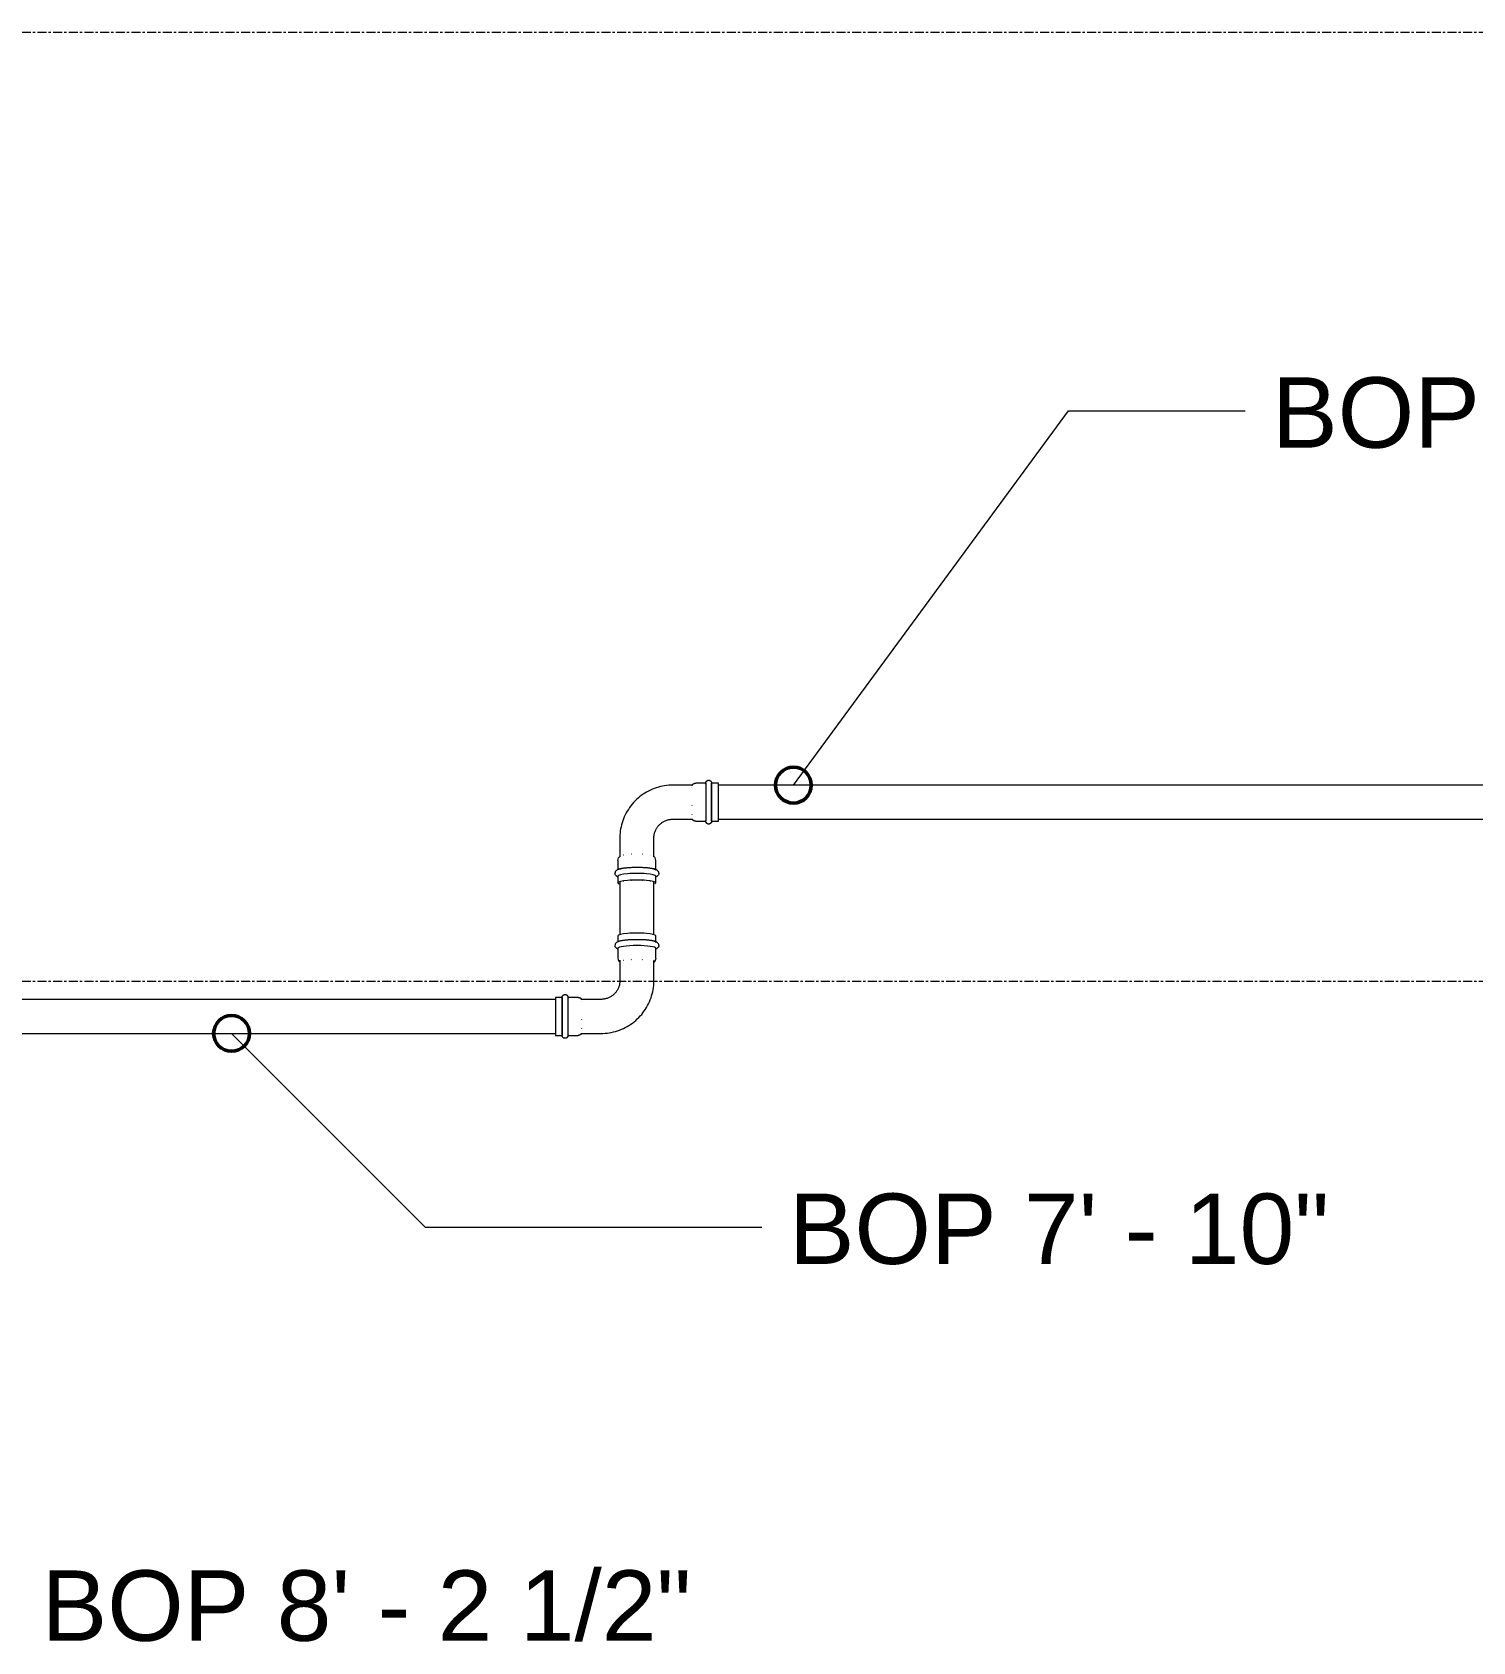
# Model space of a CAD drawing. Header units: inches. Extents: x -3679 to 241, y -496 to 1784.
# Drawn here: x -178.9 to -98.5, y 650.1 to 740 of the extents above; entities that cross this region are included whole.
import ezdxf

# ---------------------------------------------------------------- set-up
doc = ezdxf.new("R2010")
doc.units = ezdxf.units.IN
doc.header["$MEASUREMENT"] = 0
doc.linetypes.add('Grid Line', pattern=[0.875, 0.5, -0.125, 0.125, -0.125])
for name, color, linetype, lineweight in [('G-ANNO-DIMS', 251, 'Continuous', 9), ('P-PIPE', 1, 'Continuous', 9), ('S-GRID', 8, 'Continuous', 9)]:
    doc.layers.add(name, color=color, linetype=linetype, lineweight=lineweight)
doc.styles.add('Arial', font='arial.ttf', dxfattribs={"height": 3.934132})

# ---------------------------------------------------------------- blocks, each defined once
blk = doc.blocks.new('Victaulic-VicPress316-Elbow 90-45deg Style P568_P571 - Standard-V33-SECOND LEVEL')
at = {"layer": 'P-PIPE'}
for p, q in [((-142.038, 697.95), (-143.147, 697.95)), ((-142.091, 697.94), (-142.091, 697.95)), ((-142.091, 697.841), (-142.091, 697.829)), ((-141.317, 698.059), (-141.873, 698.059)), ((-141.317, 698.048), (-141.317, 695.952)), ((-140.612, 698.059), (-140.988, 698.059)), ((-140.988, 698.048), (-140.988, 695.952)), ((-140.612, 695.952), (-140.612, 698.048)), ((-142.091, 696.84), (-142.091, 696.821)), ((-143.147, 696.05), (-142.038, 696.05)), ((-142.091, 696.338), (-142.091, 696.32)), ((-142.091, 696.06), (-142.091, 696.05)), ((-141.873, 695.941), (-141.317, 695.941)), ((-140.988, 695.941), (-140.612, 695.941)), ((-140.612, 695.941), (-140.612, 695.952)), ((-146.112, 695.006), (-146.112, 693.946)), ((-144.212, 693.939), (-144.212, 695.006)), ((-146.221, 693.746), (-146.221, 693.218)), ((-144.103, 693.195), (-144.103, 693.746)), ((-146.221, 692.869), (-146.221, 692.498)), ((-144.103, 692.498), (-144.103, 692.869))]:
    blk.add_line(p, q, dxfattribs=at)
at = {"layer": 'P-PIPE', "flags": 128}
for points in [[(-143.147, 697.95), (-143.265, 697.948), (-143.383, 697.941), (-143.501, 697.929), (-143.618, 697.913), (-143.734, 697.892), (-143.85, 697.866), (-143.964, 697.836), (-144.077, 697.801), (-144.188, 697.762), (-144.298, 697.719), (-144.406, 697.671), (-144.513, 697.619), (-144.617, 697.563), (-144.718, 697.503), (-144.817, 697.438), (-144.914, 697.37), (-145.008, 697.298), (-145.098, 697.223), (-145.186, 697.143), (-145.271, 697.061), (-145.352, 696.975), (-145.429, 696.886), (-145.503, 696.793), (-145.573, 696.698), (-145.64, 696.6), (-145.702, 696.5), (-145.76, 696.397), (-145.814, 696.292), (-145.864, 696.185), (-145.909, 696.076), (-145.95, 695.965), (-145.987, 695.853), (-146.019, 695.739), (-146.046, 695.624), (-146.069, 695.508), (-146.087, 695.391), (-146.1, 695.274), (-146.108, 695.156), (-146.112, 695.038), (-146.112, 695.006)], [(-142.091, 697.95), (-142.084, 697.959), (-142.077, 697.967), (-142.07, 697.975), (-142.062, 697.983), (-142.054, 697.99), (-142.046, 697.997), (-142.037, 698.004), (-142.029, 698.01), (-142.02, 698.016), (-142.01, 698.022), (-142.001, 698.027), (-141.991, 698.032), (-141.981, 698.037), (-141.971, 698.041), (-141.961, 698.045), (-141.95, 698.048), (-141.94, 698.051), (-141.929, 698.053), (-141.919, 698.055), (-141.908, 698.057), (-141.897, 698.058), (-141.886, 698.059), (-141.875, 698.059), (-141.873, 698.059)], [(-141.317, 698.059), (-141.317, 698.066), (-141.316, 698.072), (-141.315, 698.079), (-141.315, 698.085), (-141.313, 698.092), (-141.312, 698.098), (-141.31, 698.104), (-141.308, 698.111), (-141.306, 698.117), (-141.304, 698.123), (-141.301, 698.129), (-141.298, 698.135), (-141.295, 698.141), (-141.292, 698.146), (-141.288, 698.152), (-141.284, 698.157), (-141.28, 698.162), (-141.276, 698.167), (-141.271, 698.172), (-141.267, 698.177), (-141.262, 698.181), (-141.257, 698.186), (-141.252, 698.19), (-141.246, 698.194), (-141.241, 698.197), (-141.235, 698.201), (-141.23, 698.204), (-141.224, 698.207), (-141.218, 698.21), (-141.212, 698.212), (-141.206, 698.215), (-141.199, 698.217), (-141.193, 698.218), (-141.187, 698.22), (-141.18, 698.221), (-141.174, 698.222), (-141.167, 698.223), (-141.161, 698.223), (-141.154, 698.223), (-141.147, 698.223), (-141.141, 698.223), (-141.134, 698.223), (-141.128, 698.222), (-141.121, 698.221), (-141.115, 698.219), (-141.108, 698.218), (-141.102, 698.216), (-141.096, 698.214), (-141.09, 698.211), (-141.084, 698.209), (-141.078, 698.206), (-141.072, 698.203), (-141.066, 698.199), (-141.061, 698.196), (-141.055, 698.192), (-141.05, 698.188), (-141.045, 698.184), (-141.04, 698.179), (-141.035, 698.175), (-141.031, 698.17), (-141.027, 698.165), (-141.022, 698.16), (-141.018, 698.155), (-141.015, 698.149), (-141.011, 698.144), (-141.008, 698.138), (-141.005, 698.132), (-141.002, 698.126), (-140.999, 698.12), (-140.997, 698.114), (-140.995, 698.108), (-140.993, 698.102), (-140.992, 698.095), (-140.99, 698.089), (-140.989, 698.082), (-140.989, 698.076), (-140.988, 698.069), (-140.988, 698.063), (-140.988, 698.059)], [(-141.317, 698.048), (-141.317, 698.053), (-141.317, 698.057), (-141.317, 698.059), (-141.317, 698.059)], [(-141.317, 698.059), (-141.317, 698.058), (-141.317, 698.056), (-141.317, 698.051), (-141.317, 698.045), (-141.317, 698.038), (-141.317, 698.029), (-141.317, 698.018), (-141.317, 698.005), (-141.317, 697.991), (-141.317, 697.975), (-141.317, 697.958), (-141.317, 697.939), (-141.317, 697.919), (-141.317, 697.897), (-141.317, 697.874), (-141.317, 697.849), (-141.317, 697.823), (-141.317, 697.796), (-141.317, 697.768), (-141.317, 697.738), (-141.317, 697.707), (-141.317, 697.675), (-141.317, 697.642), (-141.317, 697.607), (-141.317, 697.572), (-141.317, 697.536), (-141.317, 697.499), (-141.317, 697.461), (-141.317, 697.423), (-141.317, 697.384), (-141.317, 697.344), (-141.317, 697.304), (-141.317, 697.263), (-141.317, 697.222), (-141.317, 697.18), (-141.317, 697.138), (-141.317, 697.096), (-141.317, 697.054), (-141.317, 697.011), (-141.317, 696.969), (-141.317, 696.927), (-141.317, 696.885), (-141.317, 696.843), (-141.317, 696.801), (-141.317, 696.759), (-141.317, 696.718), (-141.317, 696.678), (-141.317, 696.638), (-141.317, 696.598), (-141.317, 696.559), (-141.317, 696.521), (-141.317, 696.484), (-141.317, 696.447), (-141.317, 696.412), (-141.317, 696.377), (-141.317, 696.343), (-141.317, 696.31), (-141.317, 696.279), (-141.317, 696.248), (-141.317, 696.219), (-141.317, 696.191), (-141.317, 696.164), (-141.317, 696.139), (-141.317, 696.115), (-141.317, 696.093), (-141.317, 696.071), (-141.317, 696.052), (-141.317, 696.034), (-141.317, 696.017), (-141.317, 696.002), (-141.317, 695.989), (-141.317, 695.977), (-141.317, 695.967), (-141.317, 695.958), (-141.317, 695.952)], [(-141.317, 698.011), (-141.317, 698.023), (-141.317, 698.033), (-141.317, 698.042), (-141.317, 698.048)], [(-140.988, 695.952), (-140.988, 695.959), (-140.988, 695.968), (-140.988, 695.978), (-140.988, 695.99), (-140.988, 696.003), (-140.988, 696.019), (-140.988, 696.035), (-140.988, 696.053), (-140.988, 696.073), (-140.988, 696.094), (-140.988, 696.117), (-140.988, 696.141), (-140.988, 696.167), (-140.988, 696.193), (-140.988, 696.222), (-140.988, 696.251), (-140.988, 696.281), (-140.988, 696.313), (-140.988, 696.346), (-140.988, 696.38), (-140.988, 696.414), (-140.988, 696.45), (-140.988, 696.487), (-140.988, 696.524), (-140.988, 696.563), (-140.988, 696.601), (-140.988, 696.641), (-140.988, 696.681), (-140.988, 696.722), (-140.988, 696.763), (-140.988, 696.804), (-140.988, 696.846), (-140.988, 696.888), (-140.988, 696.93), (-140.988, 696.973), (-140.988, 697.015), (-140.988, 697.057), (-140.988, 697.1), (-140.988, 697.142), (-140.988, 697.184), (-140.988, 697.225), (-140.988, 697.266), (-140.988, 697.307), (-140.988, 697.347), (-140.988, 697.387), (-140.988, 697.426), (-140.988, 697.465), (-140.988, 697.502), (-140.988, 697.539), (-140.988, 697.575), (-140.988, 697.61), (-140.988, 697.644), (-140.988, 697.677), (-140.988, 697.71), (-140.988, 697.74), (-140.988, 697.77), (-140.988, 697.799), (-140.988, 697.826), (-140.988, 697.852), (-140.988, 697.876), (-140.988, 697.899), (-140.988, 697.921), (-140.988, 697.941), (-140.988, 697.96), (-140.988, 697.977), (-140.988, 697.992), (-140.988, 698.006), (-140.988, 698.019), (-140.988, 698.029), (-140.988, 698.039), (-140.988, 698.046), (-140.988, 698.052), (-140.988, 698.056), (-140.988, 698.058), (-140.988, 698.059)], [(-140.988, 698.059), (-140.988, 698.058), (-140.988, 698.056), (-140.988, 698.051), (-140.988, 698.048)], [(-140.988, 698.048), (-140.988, 698.041), (-140.988, 698.032), (-140.988, 698.022), (-140.988, 698.01)], [(-144.212, 695.006), (-144.211, 695.047), (-144.209, 695.089), (-144.205, 695.13), (-144.199, 695.171), (-144.191, 695.211), (-144.182, 695.252), (-144.171, 695.292), (-144.159, 695.331), (-144.145, 695.371), (-144.129, 695.409), (-144.112, 695.447), (-144.094, 695.484), (-144.074, 695.521), (-144.052, 695.557), (-144.029, 695.592), (-144.004, 695.626), (-143.978, 695.659), (-143.951, 695.691), (-143.922, 695.722), (-143.893, 695.751), (-143.862, 695.78), (-143.829, 695.808), (-143.796, 695.834), (-143.762, 695.859), (-143.726, 695.882), (-143.69, 695.904), (-143.653, 695.925), (-143.615, 695.944), (-143.576, 695.962), (-143.536, 695.978), (-143.496, 695.992), (-143.455, 696.005), (-143.414, 696.017), (-143.372, 696.026), (-143.33, 696.035), (-143.287, 696.041), (-143.244, 696.046), (-143.201, 696.049), (-143.159, 696.05), (-143.147, 696.05)], [(-141.873, 695.941), (-141.884, 695.941), (-141.895, 695.942), (-141.906, 695.943), (-141.917, 695.944), (-141.927, 695.946), (-141.938, 695.949), (-141.948, 695.952), (-141.959, 695.955), (-141.969, 695.958), (-141.979, 695.963), (-141.989, 695.967), (-141.999, 695.972), (-142.009, 695.977), (-142.018, 695.983), (-142.027, 695.989), (-142.036, 695.995), (-142.045, 696.002), (-142.053, 696.009), (-142.061, 696.016), (-142.069, 696.024), (-142.076, 696.032), (-142.083, 696.04), (-142.09, 696.048), (-142.091, 696.05)], [(-141.317, 695.941), (-141.317, 695.942), (-141.317, 695.944), (-141.317, 695.949), (-141.317, 695.955), (-141.317, 695.962), (-141.317, 695.971)], [(-141.317, 695.952), (-141.317, 695.947), (-141.317, 695.943), (-141.317, 695.941), (-141.317, 695.941)], [(-140.988, 695.941), (-140.988, 695.934), (-140.988, 695.928), (-140.989, 695.921), (-140.99, 695.915), (-140.991, 695.908), (-140.992, 695.902), (-140.994, 695.896), (-140.996, 695.889), (-140.998, 695.883), (-141.001, 695.877), (-141.003, 695.871), (-141.006, 695.865), (-141.009, 695.859), (-141.013, 695.854), (-141.016, 695.848), (-141.02, 695.843), (-141.024, 695.838), (-141.028, 695.833), (-141.033, 695.828), (-141.038, 695.823), (-141.042, 695.819), (-141.047, 695.814), (-141.052, 695.81), (-141.058, 695.806), (-141.063, 695.803), (-141.069, 695.799), (-141.075, 695.796), (-141.08, 695.793), (-141.086, 695.79), (-141.093, 695.788), (-141.099, 695.785), (-141.105, 695.783), (-141.111, 695.782), (-141.118, 695.78), (-141.124, 695.779), (-141.131, 695.778), (-141.137, 695.777), (-141.144, 695.777), (-141.15, 695.777), (-141.157, 695.777), (-141.164, 695.777), (-141.17, 695.777), (-141.177, 695.778), (-141.183, 695.779), (-141.19, 695.781), (-141.196, 695.782), (-141.202, 695.784), (-141.208, 695.786), (-141.215, 695.789), (-141.221, 695.791), (-141.227, 695.794), (-141.232, 695.797), (-141.238, 695.801), (-141.244, 695.804), (-141.249, 695.808), (-141.254, 695.812), (-141.259, 695.816), (-141.264, 695.821), (-141.269, 695.825), (-141.273, 695.83), (-141.278, 695.835), (-141.282, 695.84), (-141.286, 695.845), (-141.29, 695.851), (-141.293, 695.856), (-141.296, 695.862), (-141.299, 695.868), (-141.302, 695.874), (-141.305, 695.88), (-141.307, 695.886), (-141.309, 695.892), (-141.311, 695.898), (-141.313, 695.905), (-141.314, 695.911), (-141.315, 695.918), (-141.316, 695.924), (-141.316, 695.931), (-141.317, 695.937), (-141.317, 695.941)], [(-140.988, 695.971), (-140.988, 695.961), (-140.988, 695.954), (-140.988, 695.948), (-140.988, 695.944), (-140.988, 695.942), (-140.988, 695.941)], [(-140.988, 695.941), (-140.988, 695.942), (-140.988, 695.944), (-140.988, 695.949), (-140.988, 695.952)], [(-146.221, 693.746), (-146.211, 693.823), (-146.184, 693.887), (-146.152, 693.934), (-146.12, 693.967), (-146.094, 693.988)], [(-144.103, 693.746), (-144.114, 693.823), (-144.14, 693.887), (-144.172, 693.934), (-144.204, 693.967), (-144.23, 693.988)], [(-143.939, 693.032), (-143.945, 693.082), (-143.963, 693.124), (-143.984, 693.156), (-144.007, 693.179), (-144.029, 693.196), (-144.05, 693.21), (-144.071, 693.221), (-144.091, 693.231), (-144.112, 693.24), (-144.134, 693.247), (-144.156, 693.254), (-144.179, 693.261), (-144.203, 693.268), (-144.228, 693.274), (-144.254, 693.279), (-144.281, 693.285), (-144.31, 693.29), (-144.339, 693.295), (-144.37, 693.3), (-144.401, 693.305), (-144.434, 693.309), (-144.468, 693.313), (-144.503, 693.317), (-144.538, 693.321), (-144.575, 693.325), (-144.612, 693.328), (-144.65, 693.331), (-144.689, 693.334), (-144.729, 693.337), (-144.769, 693.339), (-144.81, 693.341), (-144.851, 693.343), (-144.893, 693.345), (-144.935, 693.346), (-144.978, 693.347), (-145.021, 693.348), (-145.064, 693.349), (-145.107, 693.349), (-145.15, 693.35), (-145.194, 693.349), (-145.237, 693.349), (-145.28, 693.349), (-145.323, 693.348), (-145.366, 693.347), (-145.408, 693.345), (-145.45, 693.344), (-145.492, 693.342), (-145.533, 693.34), (-145.574, 693.338), (-145.614, 693.335), (-145.653, 693.333), (-145.692, 693.33), (-145.729, 693.326), (-145.766, 693.323), (-145.803, 693.319), (-145.838, 693.315), (-145.872, 693.311), (-145.905, 693.307), (-145.938, 693.303), (-145.969, 693.298), (-145.999, 693.293), (-146.028, 693.288), (-146.056, 693.282), (-146.082, 693.277), (-146.108, 693.271), (-146.133, 693.265), (-146.156, 693.258), (-146.179, 693.251), (-146.201, 693.244), (-146.222, 693.236), (-146.243, 693.227), (-146.263, 693.216), (-146.284, 693.204), (-146.305, 693.189), (-146.328, 693.169), (-146.35, 693.142), (-146.37, 693.106), (-146.384, 693.06), (-146.386, 693.032)], [(-146.222, 692.828), (-146.243, 692.837), (-146.263, 692.848), (-146.284, 692.86), (-146.305, 692.875), (-146.328, 692.895), (-146.35, 692.922), (-146.37, 692.958), (-146.384, 693.004), (-146.386, 693.032)], [(-143.939, 693.032), (-143.945, 692.982), (-143.963, 692.94), (-143.984, 692.908), (-144.007, 692.885), (-144.029, 692.868), (-144.05, 692.854), (-144.071, 692.843), (-144.091, 692.833)]]:
    blk.add_lwpolyline(points, dxfattribs=at)
at = {"layer": 'P-PIPE'}
for centre, major_axis, start_param, end_param in [((-145.162, 693.961), (0.95, 0), 2.945679, 3.123983), ((-145.162, 693.961), (0.95, 0), 2.486424, 2.513274), ((-145.162, 693.961), (0.95, 0), 1.884956, 1.905689), ((-145.162, 693.961), (0.95, 0), 1.235904, 1.256637), ((-145.162, 693.961), (0.95, 0), 0.628319, 0.655168), ((-145.162, 693.961), (0.95, 0), 0, 0.195913), ((-145.162, 693.195), (1.059, 0), 0, 2.827433), ((-145.162, 692.869), (1.059, 0), 0, 3.141593), ((-145.162, 692.498), (1.059, 0), 0, 3.141593), ((-145.162, 692.498), (1.059, 0), 3.141593, 3.480215), ((-145.162, 692.498), (0.95, 0), 2.483877, 2.513274), ((-145.162, 692.498), (0.95, 0), 1.884956, 1.908788), ((-145.162, 692.498), (0.95, 0), 1.232805, 1.256637), ((-145.162, 692.498), (0.95, 0), 0.628319, 0.657715), ((-145.162, 692.498), (-1.059, 0), 2.80297, 3.141593)]:
    blk.add_ellipse(centre, major_axis=major_axis, ratio=0.144465, start_param=start_param, end_param=end_param, dxfattribs=at)
blk = doc.blocks.new('Victaulic-VicPress316-Elbow 90-45deg Style P568_P571 - Standard-V34-SECOND LEVEL')
at = {"layer": 'P-PIPE'}
for p, q in [((-146.221, 689.538), (-146.221, 689.19)), ((-144.103, 689.167), (-144.103, 689.538)), ((-146.221, 688.841), (-146.221, 688.29)), ((-144.103, 688.29), (-144.103, 688.841)), ((-146.112, 688.183), (-146.112, 687.03)), ((-144.212, 687.03), (-144.212, 688.162)), ((-149.337, 686.095), (-149.712, 686.095)), ((-149.712, 686.084), (-149.712, 683.988)), ((-149.337, 683.988), (-149.337, 686.084)), ((-148.451, 686.095), (-149.008, 686.095)), ((-149.008, 683.988), (-149.008, 686.084)), ((-147.177, 685.986), (-148.288, 685.986)), ((-148.233, 685.986), (-148.233, 685.976)), ((-148.233, 685.865), (-148.233, 685.877)), ((-148.287, 684.086), (-147.177, 684.086)), ((-148.233, 684.857), (-148.233, 684.876)), ((-148.233, 684.356), (-148.233, 684.374)), ((-148.233, 684.086), (-148.233, 684.096)), ((-149.712, 683.988), (-149.712, 683.977)), ((-149.712, 683.977), (-149.337, 683.977)), ((-149.008, 683.977), (-148.451, 683.977))]:
    blk.add_line(p, q, dxfattribs=at)
at = {"layer": 'P-PIPE', "flags": 128}
for points in [[(-143.939, 689.004), (-143.945, 689.054), (-143.963, 689.096), (-143.984, 689.128), (-144.007, 689.151), (-144.029, 689.168), (-144.05, 689.182), (-144.071, 689.193), (-144.091, 689.203), (-144.112, 689.211), (-144.134, 689.219), (-144.156, 689.226), (-144.179, 689.233), (-144.203, 689.239), (-144.228, 689.245), (-144.254, 689.251), (-144.281, 689.257), (-144.31, 689.262), (-144.339, 689.267), (-144.37, 689.272), (-144.401, 689.277), (-144.434, 689.281), (-144.468, 689.285), (-144.503, 689.289), (-144.538, 689.293), (-144.575, 689.296), (-144.612, 689.3), (-144.65, 689.303), (-144.689, 689.306), (-144.729, 689.308), (-144.769, 689.311), (-144.81, 689.313), (-144.851, 689.315), (-144.893, 689.316), (-144.935, 689.318), (-144.978, 689.319), (-145.021, 689.32), (-145.064, 689.321), (-145.107, 689.321), (-145.15, 689.321), (-145.194, 689.321), (-145.237, 689.321), (-145.28, 689.32), (-145.323, 689.32), (-145.366, 689.319), (-145.408, 689.317), (-145.45, 689.316), (-145.492, 689.314), (-145.533, 689.312), (-145.574, 689.31), (-145.614, 689.307), (-145.653, 689.304), (-145.692, 689.301), (-145.729, 689.298), (-145.766, 689.295), (-145.803, 689.291), (-145.838, 689.287), (-145.872, 689.283), (-145.905, 689.279), (-145.938, 689.274), (-145.969, 689.27), (-145.999, 689.265), (-146.028, 689.26), (-146.056, 689.254), (-146.082, 689.249), (-146.108, 689.243), (-146.133, 689.237), (-146.156, 689.23), (-146.179, 689.223), (-146.201, 689.216), (-146.222, 689.208), (-146.243, 689.199), (-146.263, 689.188), (-146.284, 689.176), (-146.305, 689.161), (-146.328, 689.141), (-146.35, 689.114), (-146.37, 689.078), (-146.384, 689.032), (-146.386, 689.004)], [(-146.222, 688.8), (-146.243, 688.809), (-146.263, 688.82), (-146.284, 688.832), (-146.305, 688.847), (-146.328, 688.867), (-146.35, 688.894), (-146.37, 688.93), (-146.384, 688.976), (-146.386, 689.004)], [(-143.939, 689.004), (-143.945, 688.954), (-143.963, 688.912), (-143.984, 688.88), (-144.007, 688.857), (-144.029, 688.84), (-144.05, 688.826), (-144.071, 688.815), (-144.091, 688.805)], [(-146.221, 688.29), (-146.211, 688.213), (-146.184, 688.149), (-146.152, 688.102), (-146.12, 688.069), (-146.094, 688.048)], [(-144.103, 688.29), (-144.114, 688.213), (-144.14, 688.149), (-144.172, 688.102), (-144.204, 688.069), (-144.23, 688.048)], [(-146.112, 687.03), (-146.113, 686.989), (-146.115, 686.947), (-146.12, 686.906), (-146.126, 686.865), (-146.133, 686.825), (-146.142, 686.784), (-146.153, 686.744), (-146.165, 686.704), (-146.179, 686.665), (-146.195, 686.627), (-146.212, 686.589), (-146.231, 686.552), (-146.251, 686.515), (-146.272, 686.479), (-146.296, 686.444), (-146.32, 686.41), (-146.346, 686.377), (-146.373, 686.345), (-146.402, 686.314), (-146.432, 686.285), (-146.463, 686.256), (-146.495, 686.228), (-146.528, 686.202), (-146.563, 686.177), (-146.598, 686.154), (-146.634, 686.132), (-146.672, 686.111), (-146.71, 686.092), (-146.749, 686.074), (-146.788, 686.058), (-146.829, 686.044), (-146.869, 686.031), (-146.911, 686.019), (-146.953, 686.01), (-146.995, 686.001), (-147.037, 685.995), (-147.08, 685.99), (-147.123, 685.987), (-147.166, 685.986), (-147.177, 685.986)], [(-147.177, 684.086), (-147.059, 684.088), (-146.941, 684.095), (-146.824, 684.107), (-146.707, 684.123), (-146.59, 684.144), (-146.475, 684.17), (-146.36, 684.2), (-146.247, 684.234), (-146.136, 684.274), (-146.026, 684.317), (-145.918, 684.365), (-145.812, 684.417), (-145.708, 684.473), (-145.606, 684.533), (-145.507, 684.598), (-145.41, 684.666), (-145.317, 684.738), (-145.226, 684.813), (-145.138, 684.893), (-145.054, 684.975), (-144.973, 685.061), (-144.895, 685.15), (-144.821, 685.243), (-144.751, 685.338), (-144.685, 685.436), (-144.622, 685.536), (-144.564, 685.639), (-144.51, 685.744), (-144.46, 685.851), (-144.415, 685.96), (-144.374, 686.071), (-144.337, 686.183), (-144.306, 686.297), (-144.278, 686.412), (-144.256, 686.528), (-144.238, 686.645), (-144.224, 686.762), (-144.216, 686.88), (-144.212, 686.998), (-144.212, 687.03)], [(-149.337, 686.095), (-149.337, 686.102), (-149.336, 686.108), (-149.335, 686.115), (-149.335, 686.121), (-149.333, 686.128), (-149.332, 686.134), (-149.33, 686.14), (-149.328, 686.147), (-149.326, 686.153), (-149.324, 686.159), (-149.321, 686.165), (-149.318, 686.171), (-149.315, 686.177), (-149.312, 686.182), (-149.308, 686.188), (-149.304, 686.193), (-149.3, 686.198), (-149.296, 686.203), (-149.291, 686.208), (-149.287, 686.213), (-149.282, 686.217), (-149.277, 686.222), (-149.272, 686.226), (-149.266, 686.23), (-149.261, 686.233), (-149.255, 686.237), (-149.25, 686.24), (-149.244, 686.243), (-149.238, 686.246), (-149.232, 686.248), (-149.226, 686.251), (-149.219, 686.253), (-149.213, 686.254), (-149.207, 686.256), (-149.2, 686.257), (-149.194, 686.258), (-149.187, 686.259), (-149.181, 686.259), (-149.174, 686.259), (-149.167, 686.259), (-149.161, 686.259), (-149.154, 686.258), (-149.148, 686.258), (-149.141, 686.257), (-149.135, 686.255), (-149.128, 686.254), (-149.122, 686.252), (-149.116, 686.25), (-149.11, 686.247), (-149.104, 686.245), (-149.098, 686.242), (-149.092, 686.239), (-149.086, 686.235), (-149.081, 686.232), (-149.075, 686.228), (-149.07, 686.224), (-149.065, 686.22), (-149.06, 686.215), (-149.055, 686.211), (-149.051, 686.206), (-149.047, 686.201), (-149.042, 686.196), (-149.038, 686.191), (-149.035, 686.185), (-149.031, 686.18), (-149.028, 686.174), (-149.025, 686.168), (-149.022, 686.162), (-149.019, 686.156), (-149.017, 686.15), (-149.015, 686.144), (-149.013, 686.138), (-149.012, 686.131), (-149.01, 686.125), (-149.009, 686.118), (-149.009, 686.112), (-149.008, 686.105), (-149.008, 686.099), (-149.008, 686.095)], [(-149.337, 686.084), (-149.337, 686.089), (-149.337, 686.093), (-149.337, 686.095), (-149.337, 686.095)], [(-149.337, 686.095), (-149.337, 686.094), (-149.337, 686.092), (-149.337, 686.087), (-149.337, 686.081), (-149.337, 686.074), (-149.337, 686.065), (-149.337, 686.054), (-149.337, 686.041), (-149.337, 686.027), (-149.337, 686.011), (-149.337, 685.994), (-149.337, 685.975), (-149.337, 685.955), (-149.337, 685.933), (-149.337, 685.91), (-149.337, 685.885), (-149.337, 685.859), (-149.337, 685.832), (-149.337, 685.804), (-149.337, 685.774), (-149.337, 685.743), (-149.337, 685.711), (-149.337, 685.678), (-149.337, 685.643), (-149.337, 685.608), (-149.337, 685.572), (-149.337, 685.535), (-149.337, 685.497), (-149.337, 685.459), (-149.337, 685.42), (-149.337, 685.38), (-149.337, 685.34), (-149.337, 685.299), (-149.337, 685.258), (-149.337, 685.216), (-149.337, 685.174), (-149.337, 685.132), (-149.337, 685.09), (-149.337, 685.047), (-149.337, 685.005), (-149.337, 684.963), (-149.337, 684.921), (-149.337, 684.879), (-149.337, 684.837), (-149.337, 684.795), (-149.337, 684.754), (-149.337, 684.714), (-149.337, 684.674), (-149.337, 684.634), (-149.337, 684.595), (-149.337, 684.557), (-149.337, 684.52), (-149.337, 684.483), (-149.337, 684.447), (-149.337, 684.413), (-149.337, 684.379), (-149.337, 684.346), (-149.337, 684.315), (-149.337, 684.284), (-149.337, 684.255), (-149.337, 684.227), (-149.337, 684.2), (-149.337, 684.175), (-149.337, 684.151), (-149.337, 684.129), (-149.337, 684.107), (-149.337, 684.088), (-149.337, 684.07), (-149.337, 684.053), (-149.337, 684.038), (-149.337, 684.025), (-149.337, 684.013), (-149.337, 684.003), (-149.337, 683.994), (-149.337, 683.988)], [(-149.337, 686.047), (-149.337, 686.059), (-149.337, 686.069), (-149.337, 686.078), (-149.337, 686.084)], [(-149.008, 683.988), (-149.008, 683.995), (-149.008, 684.004), (-149.008, 684.014), (-149.008, 684.026), (-149.008, 684.039), (-149.008, 684.054), (-149.008, 684.071), (-149.008, 684.089), (-149.008, 684.109), (-149.008, 684.13), (-149.008, 684.153), (-149.008, 684.177), (-149.008, 684.203), (-149.008, 684.229), (-149.008, 684.257), (-149.008, 684.287), (-149.008, 684.317), (-149.008, 684.349), (-149.008, 684.382), (-149.008, 684.416), (-149.008, 684.45), (-149.008, 684.486), (-149.008, 684.523), (-149.008, 684.56), (-149.008, 684.599), (-149.008, 684.637), (-149.008, 684.677), (-149.008, 684.717), (-149.008, 684.758), (-149.008, 684.799), (-149.008, 684.84), (-149.008, 684.882), (-149.008, 684.924), (-149.008, 684.966), (-149.008, 685.009), (-149.008, 685.051), (-149.008, 685.093), (-149.008, 685.136), (-149.008, 685.178), (-149.008, 685.219), (-149.008, 685.261), (-149.008, 685.302), (-149.008, 685.343), (-149.008, 685.383), (-149.008, 685.423), (-149.008, 685.462), (-149.008, 685.501), (-149.008, 685.538), (-149.008, 685.575), (-149.008, 685.611), (-149.008, 685.646), (-149.008, 685.68), (-149.008, 685.713), (-149.008, 685.745), (-149.008, 685.776), (-149.008, 685.806), (-149.008, 685.834), (-149.008, 685.862), (-149.008, 685.888), (-149.008, 685.912), (-149.008, 685.935), (-149.008, 685.957), (-149.008, 685.977), (-149.008, 685.996), (-149.008, 686.013), (-149.008, 686.028), (-149.008, 686.042), (-149.008, 686.055), (-149.008, 686.065), (-149.008, 686.075), (-149.008, 686.082), (-149.008, 686.088), (-149.008, 686.092), (-149.008, 686.094), (-149.008, 686.095)], [(-149.008, 686.095), (-149.008, 686.094), (-149.008, 686.092), (-149.008, 686.087), (-149.008, 686.084)], [(-149.008, 686.084), (-149.008, 686.077), (-149.008, 686.068), (-149.008, 686.058), (-149.008, 686.046)], [(-148.451, 686.095), (-148.44, 686.095), (-148.429, 686.094), (-148.419, 686.093), (-148.408, 686.091), (-148.397, 686.09), (-148.386, 686.087), (-148.376, 686.084), (-148.365, 686.081), (-148.355, 686.077), (-148.345, 686.073), (-148.335, 686.069), (-148.325, 686.064), (-148.316, 686.059), (-148.306, 686.053), (-148.297, 686.047), (-148.288, 686.041), (-148.28, 686.034), (-148.271, 686.027), (-148.263, 686.02), (-148.256, 686.012), (-148.248, 686.004), (-148.241, 685.996), (-148.234, 685.988), (-148.233, 685.986)], [(-148.233, 684.086), (-148.24, 684.077), (-148.247, 684.069), (-148.254, 684.061), (-148.262, 684.053), (-148.27, 684.046), (-148.278, 684.039), (-148.287, 684.032), (-148.296, 684.026), (-148.305, 684.02), (-148.314, 684.014), (-148.324, 684.009), (-148.333, 684.004), (-148.343, 683.999), (-148.353, 683.995), (-148.364, 683.991), (-148.374, 683.988), (-148.384, 683.985), (-148.395, 683.983), (-148.406, 683.981), (-148.417, 683.979), (-148.427, 683.978), (-148.438, 683.977), (-148.449, 683.977), (-148.451, 683.977)], [(-149.337, 683.977), (-149.337, 683.978), (-149.337, 683.98), (-149.337, 683.985), (-149.337, 683.99), (-149.337, 683.998), (-149.337, 684.007)], [(-149.337, 683.988), (-149.337, 683.983), (-149.337, 683.979), (-149.337, 683.977), (-149.337, 683.977)], [(-149.008, 683.977), (-149.008, 683.97), (-149.008, 683.964), (-149.009, 683.957), (-149.01, 683.951), (-149.011, 683.944), (-149.012, 683.938), (-149.014, 683.932), (-149.016, 683.925), (-149.018, 683.919), (-149.021, 683.913), (-149.023, 683.907), (-149.026, 683.901), (-149.029, 683.895), (-149.033, 683.89), (-149.036, 683.884), (-149.04, 683.879), (-149.044, 683.874), (-149.048, 683.868), (-149.053, 683.864), (-149.058, 683.859), (-149.062, 683.854), (-149.067, 683.85), (-149.072, 683.846), (-149.078, 683.842), (-149.083, 683.839), (-149.089, 683.835), (-149.095, 683.832), (-149.1, 683.829), (-149.106, 683.826), (-149.113, 683.824), (-149.119, 683.821), (-149.125, 683.819), (-149.131, 683.818), (-149.138, 683.816), (-149.144, 683.815), (-149.151, 683.814), (-149.157, 683.813), (-149.164, 683.813), (-149.17, 683.812), (-149.177, 683.813), (-149.184, 683.813), (-149.19, 683.813), (-149.197, 683.814), (-149.203, 683.815), (-149.21, 683.817), (-149.216, 683.818), (-149.222, 683.82), (-149.228, 683.822), (-149.235, 683.825), (-149.241, 683.827), (-149.247, 683.83), (-149.252, 683.833), (-149.258, 683.837), (-149.264, 683.84), (-149.269, 683.844), (-149.274, 683.848), (-149.279, 683.852), (-149.284, 683.857), (-149.289, 683.861), (-149.293, 683.866), (-149.298, 683.871), (-149.302, 683.876), (-149.306, 683.881), (-149.31, 683.887), (-149.313, 683.892), (-149.316, 683.898), (-149.319, 683.904), (-149.322, 683.91), (-149.325, 683.916), (-149.327, 683.922), (-149.329, 683.928), (-149.331, 683.934), (-149.333, 683.941), (-149.334, 683.947), (-149.335, 683.954), (-149.336, 683.96), (-149.336, 683.967), (-149.337, 683.973), (-149.337, 683.977)], [(-149.008, 684.006), (-149.008, 683.997), (-149.008, 683.99), (-149.008, 683.984), (-149.008, 683.98), (-149.008, 683.978), (-149.008, 683.977)], [(-149.008, 683.977), (-149.008, 683.978), (-149.008, 683.98), (-149.008, 683.985), (-149.008, 683.988)]]:
    blk.add_lwpolyline(points, dxfattribs=at)
at = {"layer": 'P-PIPE'}
for centre, major_axis, start_param, end_param in [((-145.162, 689.538), (1.059, 0), 0, 3.141593), ((-145.162, 688.841), (-1.059, 0), 3.141593, 6.283185), ((-145.162, 689.167), (1.059, 0), 0, 2.827433), ((-145.162, 688.075), (0.95, 0), 2.486424, 2.513274), ((-145.162, 688.075), (0.95, 0), 1.884956, 1.905689), ((-145.162, 688.075), (0.95, 0), 1.235904, 1.256637), ((-145.162, 688.075), (0.95, 0), 0.628319, 0.655168)]:
    blk.add_ellipse(centre, major_axis=major_axis, ratio=0.144465, start_param=start_param, end_param=end_param, dxfattribs=at)

msp = doc.modelspace()

# ---------------------------------------------------------------- linework, layer by layer
at = {"layer": 'G-ANNO-DIMS'}
for p, q in [((-136.421, 697.95), (-121.061, 718.859)), ((-121.061, 718.859), (-111.186, 718.859)), ((-167.8, 684.086), (-156.99, 673.275)), ((-156.99, 673.275), (-138.177, 673.275))]:
    msp.add_line(p, q, dxfattribs=at)
at = {"layer": 'G-ANNO-DIMS', "lineweight": 50}
for centre in [(-136.421, 697.95), (-167.8, 684.086)]:
    msp.add_circle(centre, 1, dxfattribs=at)
at = {"layer": 'P-PIPE'}
for p, q in [((-66.852, 697.95), (-140.612, 697.95)), ((-140.612, 696.05), (-66.852, 696.05)), ((-146.112, 692.546), (-146.112, 689.587)), ((-144.212, 689.587), (-144.212, 692.546)), ((-149.712, 685.986), (-195.756, 685.986)), ((-195.756, 684.086), (-149.712, 684.086))]:
    msp.add_line(p, q, dxfattribs=at)
at = {"layer": 'S-GRID', "linetype": 'Grid Line'}
for p, q in [((-3666.394, 740), (228, 740)), ((-3666.394, 687), (228, 687))]:
    msp.add_line(p, q, dxfattribs=at)

# ---------------------------------------------------------------- block references
at = {"layer": 'P-PIPE'}
for name in ['Victaulic-VicPress316-Elbow 90-45deg Style P568_P571 - Standard-V33-SECOND LEVEL', 'Victaulic-VicPress316-Elbow 90-45deg Style P568_P571 - Standard-V34-SECOND LEVEL']:
    msp.add_blockref(name, (0, 0), dxfattribs=at)

# ---------------------------------------------------------------- texts
at = {"layer": 'G-ANNO-DIMS', "char_height": 3.93413, "attachment_point": 1, "line_spacing_factor": 0.938532, "style": 'Arial'}
for s, insert, width in [('BOP 7\' - 8"', (-109.686, 720.728), 32.304), ('BOP 7\' - 10"', (-136.677, 675.145), 35.952), ('BOP 8\' - 2 1/2"', (-178.411, 654.1), 43.248)]:
    msp.add_mtext(s, dxfattribs=dict(at, insert=insert, width=width))

doc.saveas('drawing.dxf')
